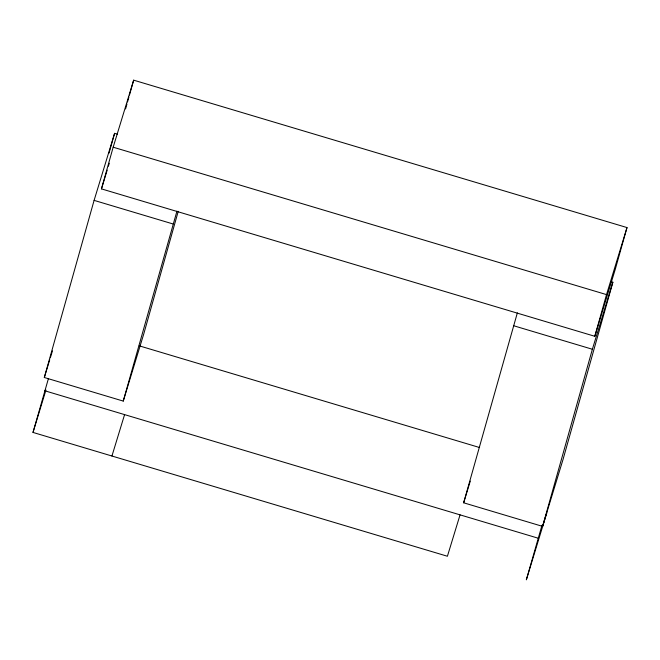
<?xml version="1.0" encoding="UTF-8"?>
<svg xmlns="http://www.w3.org/2000/svg" width="660" height="660" viewBox="0 0 660 660"><rect width="100%" height="100%" fill="white"/><g stroke="black" fill="none" stroke-linecap="round" stroke-linejoin="round"><path stroke-width="0.99" d="M178.225 211.349L143.731 334.051L123.247 401.09L44.311 377.503L94.099 200.376L114.593 133.337L117.546 134.219M109.024 153.128L114.593 133.337M460.061 514.841L447.406 556.248L33 432.432L48.328 378.923M101.459 188.884L113.174 147.205L133.658 80.165L627 227.568L615.285 269.247L594.8 336.286L101.459 188.884L107.184 170.148M125.573 108.941L126.968 103.975M127.52 101.995L128.914 97.037M129.475 95.048L133.658 80.165M123.247 401.09L176.954 211.142M610.888 281.63L612.86 282.216L563.071 459.343L542.586 526.383L463.65 502.796L517.357 312.856M541.967 525.343L526.342 579.835L546.827 512.795M594.8 336.286L606.515 294.608L627 227.568M542.586 526.383L592.375 349.255L612.86 282.216M108.388 166.204L109.288 163.251M44.311 377.503L49.739 359.758M50.341 357.786L52.445 350.881M33 432.432L45.953 390.035M111.936 456.01L124.591 414.604M463.65 502.796L470.283 481.107M113.174 147.205L606.515 294.608M94.099 200.376L173.035 223.963M513.439 325.677L592.375 349.255M139.202 345.823L479.606 447.538M44.715 390.753L538.057 538.164"/></g></svg>
